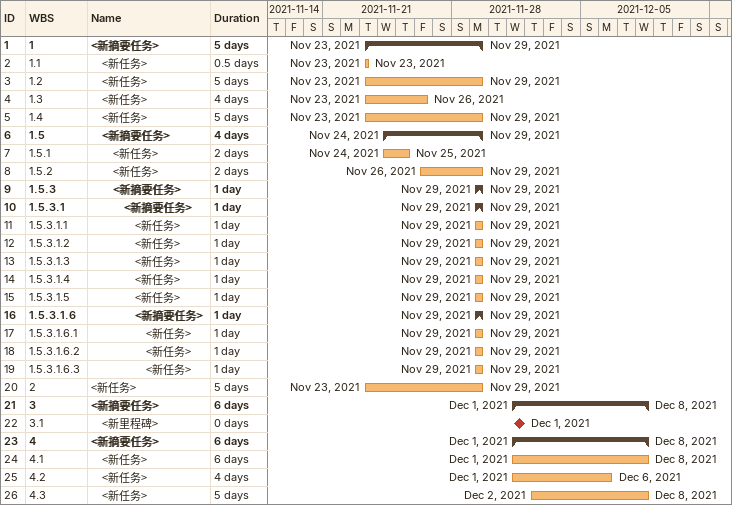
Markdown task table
| ID | WBS | Task | Duration | Start | Finish |
|---|---|---|---|---|---|
| 1 | 1 | **<新摘要任务>** | 5d | 2021-11-23 | 2021-11-29 |
| 2 | 1.1 | <新任务> | 0.5d | 2021-11-23 | 2021-11-23 |
| 3 | 1.2 | <新任务> | 5d | 2021-11-23 | 2021-11-29 |
| 4 | 1.3 | <新任务> | 4d | 2021-11-23 | 2021-11-26 |
| 5 | 1.4 | <新任务> | 5d | 2021-11-23 | 2021-11-29 |
| 6 | 1.5 | **<新摘要任务>** | 4d | 2021-11-24 | 2021-11-29 |
| 7 | 1.5.1 | <新任务> | 2d | 2021-11-24 | 2021-11-25 |
| 8 | 1.5.2 | <新任务> | 2d | 2021-11-26 | 2021-11-29 |
| 9 | 1.5.3 | **<新摘要任务>** | 1d | 2021-11-29 | 2021-11-29 |
| 10 | 1.5.3.1 | **<新摘要任务>** | 1d | 2021-11-29 | 2021-11-29 |
| 11 | 1.5.3.1.1 | <新任务> | 1d | 2021-11-29 | 2021-11-29 |
| 12 | 1.5.3.1.2 | <新任务> | 1d | 2021-11-29 | 2021-11-29 |
| 13 | 1.5.3.1.3 | <新任务> | 1d | 2021-11-29 | 2021-11-29 |
| 14 | 1.5.3.1.4 | <新任务> | 1d | 2021-11-29 | 2021-11-29 |
| 15 | 1.5.3.1.5 | <新任务> | 1d | 2021-11-29 | 2021-11-29 |
| 16 | 1.5.3.1.6 | **<新摘要任务>** | 1d | 2021-11-29 | 2021-11-29 |
| 17 | 1.5.3.1.6.1 | <新任务> | 1d | 2021-11-29 | 2021-11-29 |
| 18 | 1.5.3.1.6.2 | <新任务> | 1d | 2021-11-29 | 2021-11-29 |
| 19 | 1.5.3.1.6.3 | <新任务> | 1d | 2021-11-29 | 2021-11-29 |
| 20 | 2 | <新任务> | 5d | 2021-11-23 | 2021-11-29 |
| 21 | 3 | **<新摘要任务>** | 6d | 2021-12-01 | 2021-12-08 |
| 22 | 3.1 | <新里程碑> | 0d | 2021-12-01 | 2021-12-01 |
| 23 | 4 | **<新摘要任务>** | 6d | 2021-12-01 | 2021-12-08 |
| 24 | 4.1 | <新任务> | 6d | 2021-12-01 | 2021-12-08 |
| 25 | 4.2 | <新任务> | 4d | 2021-12-01 | 2021-12-06 |
| 26 | 4.3 | <新任务> | 5d | 2021-12-02 | 2021-12-08 |
